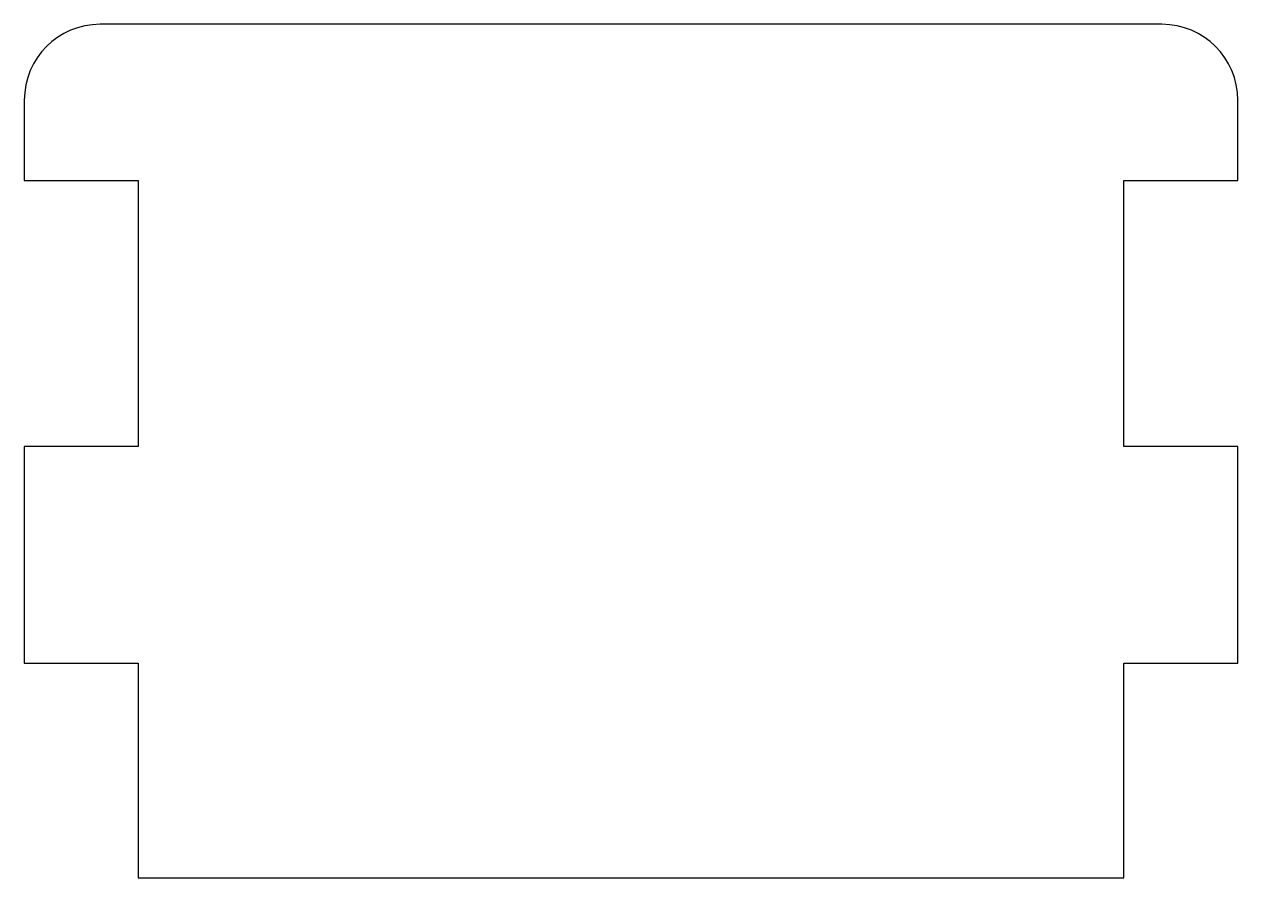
# Model space of a CAD drawing. Extents: x 3.8 to 35.8, y -34.5 to -12.
import ezdxf

# ---------------------------------------------------------------- set-up
doc = ezdxf.new("R2010")
doc.units = 0
doc.layers.add('VISIBLE', color=7, linetype='CONTINUOUS')

msp = doc.modelspace()

# ---------------------------------------------------------------- linework, layer by layer
at = {"layer": 'VISIBLE'}
for p, q in [((33.849, -12), (5.849, -12)), ((3.849, -14), (3.849, -16.119)), ((35.849, -16.119), (35.849, -14)), ((3.849, -16.119), (6.849, -16.119)), ((6.849, -16.119), (6.849, -23.133)), ((32.849, -23.133), (32.849, -16.119)), ((32.849, -16.119), (35.849, -16.119)), ((6.849, -23.133), (3.849, -23.133)), ((3.849, -23.133), (3.849, -28.846)), ((35.849, -23.133), (32.849, -23.133)), ((35.849, -28.846), (35.849, -23.133)), ((3.849, -28.846), (6.849, -28.846)), ((6.849, -28.846), (6.849, -34.5)), ((32.849, -34.5), (32.849, -28.846)), ((32.849, -28.846), (35.849, -28.846)), ((6.849, -34.5), (32.849, -34.5))]:
    msp.add_line(p, q, dxfattribs=at)
for centre, start, end in [((5.849, -14), 90, 180), ((33.849, -14), 0, 90)]:
    msp.add_arc(centre, 2, start, end, dxfattribs=at)

doc.saveas('drawing.dxf')
